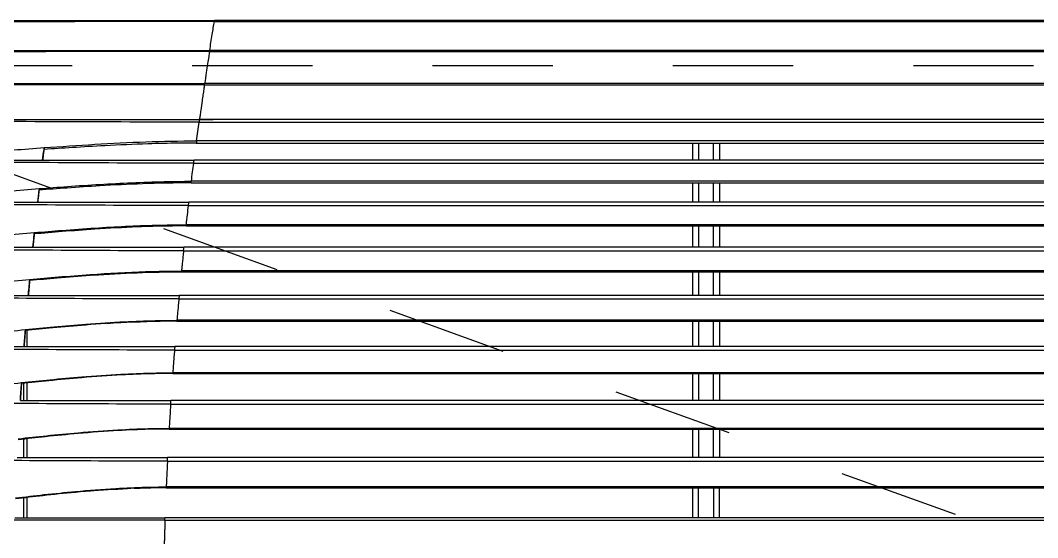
# Model space of a CAD drawing. Header units: millimetres. Extents: x 0 to 400063, y 963 to 238763.
# Drawn here: x 87402.8 to 87741.4, y 112688.1 to 112860.2 of the extents above; entities that cross this region are included whole.
import ezdxf

# ---------------------------------------------------------------- set-up
doc = ezdxf.new("R2010")
doc.units = ezdxf.units.MM
doc.header["$LTSCALE"] = 40
doc.linetypes.add('HIDDEN', pattern=[2, 1, -1])
doc.layers.add('3TI-CE-LIGHT', color=6, linetype='Continuous')

# ---------------------------------------------------------------- blocks, each defined once
blk = doc.blocks.new('*U152')
at = {"color": 1, "linetype": 'HIDDEN'}
blk.add_line((1079.46, 14.99), (39.94, 390.1), dxfattribs=at)
at = {"color": 8}
for p, q in [((928.52, 166.3), (190.88, 166.3)), ((190.88, 165.5), (928.52, 165.5)), ((743.96, 165.5), (743.96, 155.49)), ((745.96, 155.49), (745.96, 165.5)), ((750.96, 165.5), (750.96, 155.49)), ((752.96, 155.49), (752.96, 165.5)), ((974.46, 158.79), (974.46, 165.5)), ((975.46, 165.5), (975.46, 158.91)), ((928.11, 155.49), (191.3, 155.49)), ((191.31, 155.23), (928.1, 155.23)), ((927.7, 146.67), (191.7, 146.67)), ((191.76, 145.5), (927.64, 145.5)), ((743.96, 135.99), (743.96, 145.5)), ((745.96, 145.5), (745.96, 135.99)), ((750.96, 135.99), (750.96, 145.5)), ((752.96, 135.99), (752.96, 145.5)), ((974.46, 139.23), (974.46, 145.5)), ((975.46, 145.5), (975.46, 139.34)), ((927.13, 135.99), (192.27, 135.99)), ((192.28, 135.75), (927.12, 135.75)), ((926.63, 127.69), (192.78, 127.69)), ((192.85, 126.5), (926.55, 126.5)), ((743.96, 117.5), (743.96, 126.5)), ((745.96, 126.5), (745.96, 117.5)), ((750.96, 117.5), (750.96, 126.5)), ((752.96, 117.5), (752.96, 126.5)), ((974.46, 120.69), (974.46, 126.5)), ((975.46, 126.5), (975.46, 120.79)), ((925.94, 117.5), (193.47, 117.5)), ((193.49, 117.26), (925.92, 117.26)), ((925.35, 109.71), (194.05, 109.71)), ((194.15, 108.5), (925.26, 108.5)), ((743.96, 100.06), (743.96, 108.5)), ((745.96, 108.5), (745.96, 100.06)), ((750.96, 100.06), (750.96, 108.5)), ((752.96, 100.06), (752.96, 108.5)), ((974.46, 102.99), (974.46, 108.5)), ((924.56, 100.06), (194.84, 100.06)), ((194.86, 99.81), (924.54, 99.81)), ((923.91, 92.71), (195.5, 92.71)), ((195.61, 91.5), (923.8, 91.5)), ((743.96, 83.65), (743.96, 91.5)), ((745.96, 91.5), (745.96, 83.65)), ((750.96, 83.65), (750.96, 91.5)), ((752.96, 83.65), (752.96, 91.5)), ((923.05, 83.65), (196.36, 83.65)), ((196.38, 83.38), (923.02, 83.38)), ((922.34, 76.7), (197.06, 76.7)), ((197.19, 75.5), (922.22, 75.5)), ((743.96, 68.4), (743.96, 75.5)), ((745.96, 75.5), (745.96, 68.4)), ((750.96, 68.4), (750.96, 75.5)), ((752.96, 68.4), (752.96, 75.5)), ((921.45, 68.4), (197.95, 68.4)), ((198, 67.99), (921.41, 67.99)), ((920.68, 61.62), (198.72, 61.62)), ((198.85, 60.5), (920.55, 60.5)), ((743.96, 54.08), (743.96, 60.5)), ((745.96, 60.5), (745.96, 54.08)), ((750.96, 54.08), (750.96, 60.5)), ((752.96, 54.08), (752.96, 60.5)), ((919.79, 54.08), (199.62, 54.08)), ((199.68, 53.54), (919.72, 53.54)), ((918.97, 47.55), (200.43, 47.55)), ((200.57, 46.5), (918.84, 46.5)), ((743.96, 40.83), (743.96, 46.5)), ((745.96, 46.5), (745.96, 40.83)), ((750.96, 40.83), (750.96, 46.5)), ((752.96, 40.83), (752.96, 46.5)), ((918.1, 40.83), (201.3, 40.83)), ((201.41, 40.04), (918, 40.04)), ((917.16, 33.88), (202.24, 33.88)), ((202.37, 33), (917.04, 33)), ((925.71, 32.95), (912.45, 32.95)), ((926.21, 32.95), (925.71, 32.95)), ((926.62, 32.95), (926.21, 32.95)), ((915.38, 21.42), (204.03, 21.42)), ((204.09, 21), (915.32, 21)), ((913.69, 10.38), (205.71, 10.38)), ((205.77, 10), (913.63, 10)), ((912.09, 0.4), (207.32, 0.4)), ((207.32, 0), (912.09, 0))]:
    blk.add_line(p, q, dxfattribs=at)
at = {"color": 1, "linetype": 'HIDDEN'}
blk.add_lwpolyline([(1079.46, 390.1), (1079.46, 14.99), (39.94, 14.99), (39.94, 390.1)], close=True, dxfattribs=at)
at = {"color": 8}
for points, degree in [([(928.52, 166.3), (928.85, 176), (929.04, 185.7)], 2), ([(928.52, 166.3), (928.52, 165.88), (928.52, 165.5), (928.52, 165.5)], 3), ([(978.52, 165.5), (961.86, 165.5), (945.19, 165.5), (928.52, 165.5)], 3), ([(953.85, 156.59), (949.56, 156.25), (945.26, 155.96), (940.97, 155.77)], 3), ([(928.1, 155.23), (928.1, 155.4), (928.11, 155.49), (928.11, 155.49)], 3), ([(938.82, 155.68), (936.97, 155.61), (935.12, 155.55), (933.27, 155.52)], 3), ([(977.71, 145.5), (961.02, 145.5), (944.33, 145.5), (927.65, 145.5)], 3), ([(927.12, 135.75), (927.13, 135.9), (927.13, 135.99), (927.13, 135.99)], 3), ([(976.65, 126.5), (959.95, 126.5), (943.25, 126.5), (926.55, 126.5)], 3), ([(976.27, 120.54), (976.65, 126.5)], 1), ([(976.65, 126.5), (976.53, 124.54), (976.4, 122.59), (976.27, 120.63)], 3), ([(976.29, 120.86), (976.27, 120.54)], 1), ([(976.29, 120.85), (976.29, 120.87), (976.29, 120.88), (976.29, 120.88)], 3), ([(925.92, 117.26), (925.92, 117.42), (925.93, 117.5), (925.94, 117.5)], 3), ([(975.41, 108.5), (958.69, 108.5), (941.97, 108.5), (925.26, 108.5)], 3), ([(974.97, 102.89), (975.41, 108.5)], 1), ([(975.4, 108.5), (975.26, 106.67), (975.12, 104.84), (974.97, 103)], 3), ([(975.41, 108.5), (975.45, 108.5), (975.49, 108.5), (975.53, 108.5)], 3), ([(993.38, 108.5), (987.43, 108.5), (981.48, 108.5), (975.53, 108.5)], 3), ([(974.99, 103.2), (974.99, 103.13), (974.97, 102.89)], 2), ([(974.99, 103.2), (974.99, 103.22), (974.99, 103.22), (974.99, 103.22)], 3), ([(924.54, 99.81), (924.55, 99.97), (924.55, 100.06), (924.56, 100.06)], 3), ([(947.91, 100.81), (942, 100.45), (936.08, 100.19), (930.16, 100.09)], 3), ([(923.8, 91.53), (923.8, 91.52), (923.8, 91.51), (923.8, 91.5)], 3), ([(974, 91.5), (957.27, 91.5), (940.53, 91.5), (923.8, 91.5)], 3), ([(973.53, 86.24), (974, 91.5)], 1), ([(974, 91.5), (973.85, 89.8), (973.69, 88.11), (973.54, 86.41)], 3), ([(995.51, 91.5), (988.34, 91.5), (981.17, 91.5), (974, 91.5)], 3), ([(952.54, 84.79), (942.72, 84.11), (932.89, 83.65), (923.05, 83.65)], 3), ([(973.56, 86.58), (973.55, 86.51), (973.53, 86.24)], 2), ([(973.56, 86.58), (973.56, 86.59), (973.56, 86.59), (973.56, 86.59)], 3), ([(923.05, 83.65), (922.96, 83.65), (922.87, 83.65), (922.78, 83.65)], 3), ([(923.05, 83.66), (923.04, 83.66), (923.03, 83.56), (923.02, 83.38)], 3), ([(972.48, 75.5), (955.73, 75.5), (938.97, 75.5), (922.22, 75.5)], 3), ([(971.98, 70.63), (972.48, 75.5)], 1), ([(972.48, 75.5), (972.36, 74.31), (972.24, 73.13), (972.11, 71.94)], 3), ([(975.28, 75.5), (974.35, 75.5), (973.42, 75.5), (972.48, 75.5)], 3), ([(921.45, 68.4), (921.44, 68.4), (921.43, 68.24), (921.41, 67.99)], 3), ([(970.88, 60.5), (954.11, 60.5), (937.33, 60.5), (920.55, 60.5)], 3), ([(970.37, 55.99), (970.88, 60.5)], 1), ([(970.88, 60.5), (970.72, 59.13), (970.57, 57.76), (970.41, 56.39)], 3), ([(969.23, 46.5), (952.44, 46.5), (935.64, 46.5), (918.84, 46.5)], 3), ([(968.72, 42.36), (969.23, 46.5)], 1), ([(969.23, 46.5), (969.08, 45.31), (968.93, 44.12), (968.78, 42.93)], 3), ([(973.5, 46.5), (972.08, 46.5), (970.66, 46.5), (969.23, 46.5)], 3), ([(994.85, 46.5), (987.74, 46.5), (980.62, 46.5), (973.5, 46.5)], 3), ([(918, 40.04), (917.73, 38.06), (917.45, 35.98), (917.16, 33.88)], 3), ([(1009.26, 33), (978.54, 33), (947.79, 33), (917.04, 33)], 3), ([(913.69, 10.38), (913.67, 10.15), (913.65, 10), (913.63, 10)], 3), ([(912.09, 0), (912.09, 0), (912.09, 0.15), (912.09, 0.4)], 3)]:
    blk.add_open_spline(points, degree=degree, dxfattribs=at)
for points, knots in [([(928.52, 166.3), (941.98, 166.3), (955.44, 166.3), (982.36, 166.3), (995.81, 166.3), (1009.26, 166.3)], [0, 0, 0, 0, 0.5, 0.5, 1, 1, 1, 1]), ([(928.11, 155.49), (930.34, 155.51), (935.94, 155.55), (946.02, 156.02), (957.49, 156.92), (968.62, 158.08), (975.26, 158.88), (978.3, 159.24)], [0, 0, 0, 0, 0.13271, 0.332981, 0.600797, 0.817687, 1, 1, 1, 1]), ([(978.29, 158.9), (975.12, 158.53), (968.47, 157.75), (957.36, 156.63), (946.04, 155.76), (935.96, 155.31), (930.34, 155.25), (928.1, 155.23)], [0, 0, 0, 0, 0.189956, 0.399239, 0.666018, 0.866282, 1, 1, 1, 1]), ([(927.7, 146.67), (927.74, 147.33), (927.8, 148.65), (927.89, 150.49), (927.97, 152.22), (928.04, 153.82), (928.08, 154.76), (928.1, 155.23)], [0, 0, 0, 0, 0.202006, 0.403007, 0.603004, 0.802001, 1, 1, 1, 1]), ([(927.7, 146.67), (927.7, 146.54), (927.69, 146.27), (927.66, 145.87), (927.65, 145.56), (927.65, 145.52), (927.65, 145.5)], [0, 0, 0, 0, 0.249872, 0.499843, 0.749966, 1, 1, 1, 1]), ([(927.7, 146.67), (941.3, 146.67), (954.89, 146.6), (982.08, 146.47), (995.68, 146.4), (1009.27, 146.36)], [0, 0, 0, 0, 0.5, 0.5, 1, 1, 1, 1]), ([(977.39, 139.22), (974.23, 138.87), (967.57, 138.13), (956.51, 137.08), (945.23, 136.26), (935.14, 135.82), (929.44, 135.77), (927.12, 135.75)], [0, 0, 0, 0, 0.189159, 0.399253, 0.661583, 0.861842, 1, 1, 1, 1]), ([(927.13, 135.99), (929.39, 136.01), (935.02, 136.05), (945.11, 136.5), (956.58, 137.36), (967.71, 138.46), (974.37, 139.21), (977.41, 139.56)], [0, 0, 0, 0, 0.13403, 0.334286, 0.600753, 0.818086, 1, 1, 1, 1]), ([(926.63, 127.69), (926.68, 128.47), (926.78, 130.02), (926.91, 132.14), (927.02, 134.08), (927.09, 135.19), (927.12, 135.75)], [0, 0, 0, 0, 0.254452, 0.505932, 0.754446, 1, 1, 1, 1]), ([(926.63, 127.69), (926.62, 127.56), (926.6, 127.29), (926.58, 126.88), (926.56, 126.56), (926.55, 126.52), (926.55, 126.5)], [0, 0, 0, 0, 0.25027, 0.500033, 0.750107, 1, 1, 1, 1]), ([(926.63, 127.69), (940.4, 127.69), (954.18, 127.62), (981.73, 127.47), (995.5, 127.4), (1009.27, 127.36)], [0, 0, 0, 0, 0.5, 0.5, 1, 1, 1, 1]), ([(1009.26, 124.16), (1005.94, 123.81), (1000.06, 123.2), (992.43, 122.33), (984.76, 121.47), (979.64, 120.91), (976.27, 120.54)], [0, 0, 0, 0, 0.302296, 0.533525, 0.693692, 1, 1, 1, 1]), ([(976.27, 120.54), (973.12, 120.22), (966.44, 119.52), (955.43, 118.53), (944.19, 117.75), (934.08, 117.33), (928.31, 117.28), (925.92, 117.26)], [0, 0, 0, 0, 0.188349, 0.39928, 0.657536, 0.857785, 1, 1, 1, 1]), ([(925.94, 117.5), (928.22, 117.52), (933.87, 117.56), (943.98, 117.98), (955.45, 118.8), (966.58, 119.84), (973.25, 120.55), (976.29, 120.88)], [0, 0, 0, 0, 0.135331, 0.33557, 0.600704, 0.818478, 1, 1, 1, 1]), ([(976.27, 120.63), (976.27, 120.63), (976.27, 120.63), (976.27, 120.61), (976.27, 120.59), (976.27, 120.56), (976.27, 120.55), (976.27, 120.54)], [0, 0, 0, 0, 0.005018, 0.005018, 0.681643, 0.681643, 1, 1, 1, 1]), ([(925.35, 109.71), (925.41, 110.44), (925.52, 111.9), (925.67, 113.88), (925.81, 115.7), (925.88, 116.74), (925.92, 117.26)], [0, 0, 0, 0, 0.255434, 0.50724, 0.755426, 1, 1, 1, 1]), ([(925.26, 108.58), (925.27, 108.63), (925.28, 108.75), (925.3, 109.05), (925.33, 109.4), (925.34, 109.61), (925.35, 109.71)], [0, 0, 0, 0, 0.229284, 0.499865, 0.74993, 1, 1, 1, 1]), ([(925.26, 108.58), (925.26, 108.55), (925.26, 108.51), (925.26, 108.5), (925.26, 108.5)], [0, 0, 0, 0, 0.504346, 1, 1, 1, 1]), ([(925.35, 109.71), (939.34, 109.71), (953.33, 109.64), (981.3, 109.48), (995.29, 109.4), (1009.27, 109.35)], [0, 0, 0, 0, 0.5, 0.5, 1, 1, 1, 1]), ([(1009.26, 106.4), (1005.75, 106.06), (999.55, 105.46), (991.5, 104.61), (983.58, 103.77), (978.34, 103.23), (974.97, 102.89)], [0, 0, 0, 0, 0.306857, 0.541766, 0.704737, 1, 1, 1, 1]), ([(974.97, 102.89), (971.82, 102.58), (965.13, 101.93), (954.12, 101), (942.89, 100.28), (932.77, 99.88), (926.96, 99.83), (924.54, 99.81)], [0, 0, 0, 0, 0.188051, 0.399296, 0.65597, 0.856213, 1, 1, 1, 1]), ([(924.56, 100.06), (926.86, 100.07), (932.54, 100.11), (942.66, 100.51), (954.13, 101.27), (965.26, 102.25), (971.95, 102.92), (974.99, 103.22)], [0, 0, 0, 0, 0.136383, 0.336606, 0.600654, 0.818617, 1, 1, 1, 1]), ([(923.91, 92.71), (923.97, 93.4), (924.1, 94.78), (924.26, 96.64), (924.41, 98.35), (924.5, 99.33), (924.54, 99.81)], [0, 0, 0, 0, 0.256936, 0.509241, 0.756926, 1, 1, 1, 1]), ([(923.8, 91.53), (923.8, 91.57), (923.81, 91.66), (923.84, 91.98), (923.88, 92.37), (923.9, 92.6), (923.91, 92.71)], [0, 0, 0, 0, 0.232687, 0.500098, 0.749869, 1, 1, 1, 1]), ([(923.91, 92.71), (938.14, 92.71), (952.37, 92.63), (980.83, 92.46), (995.05, 92.38), (1009.27, 92.32)], [0, 0, 0, 0, 0.5, 0.5, 1, 1, 1, 1]), ([(1009.26, 89.64), (1005.44, 89.3), (998.77, 88.7), (990.24, 87.85), (982.15, 87.05), (976.91, 86.56), (973.53, 86.24)], [0, 0, 0, 0, 0.3207, 0.559402, 0.716115, 1, 1, 1, 1]), ([(973.53, 86.24), (970.35, 85.95), (963.65, 85.34), (950.81, 84.35), (937.14, 83.55), (927, 83.43), (923.02, 83.38)], [0, 0, 0, 0, 0.188964, 0.399297, 0.764245, 1, 1, 1, 1]), ([(923.05, 83.65), (925.03, 83.66), (930.4, 83.69), (940.54, 84.04), (952.33, 84.76), (963.8, 85.69), (970.5, 86.31), (973.56, 86.59)], [0, 0, 0, 0, 0.1176, 0.317809, 0.600614, 0.818158, 1, 1, 1, 1]), ([(922.34, 76.7), (922.41, 77.35), (922.54, 78.62), (922.72, 80.36), (922.88, 81.97), (922.98, 82.91), (923.02, 83.38)], [0, 0, 0, 0, 0.257522, 0.510022, 0.757511, 1, 1, 1, 1]), ([(922.34, 76.7), (922.34, 76.63), (922.33, 76.54), (922.31, 76.36), (922.3, 76.27), (922.28, 76.09), (922.27, 76), (922.25, 75.84), (922.25, 75.77), (922.23, 75.65), (922.23, 75.6), (922.22, 75.53), (922.22, 75.51), (922.22, 75.5), (922.22, 75.5), (922.22, 75.5)], [0, 0, 0, 0, 0.161779, 0.161779, 0.323539, 0.323539, 0.485543, 0.485543, 0.647325, 0.647325, 0.808403, 0.808403, 0.968605, 0.968605, 1, 1, 1, 1]), ([(922.34, 76.7), (936.84, 76.7), (951.33, 76.61), (980.3, 76.43), (994.79, 76.34), (1009.27, 76.29)], [0, 0, 0, 0, 0.5, 0.5, 1, 1, 1, 1]), ([(1009.26, 75.5), (1008.74, 75.5), (997.42, 75.5), (986.09, 75.5), (975.28, 75.5)], [0, 0, 0, 0, 0.046692, 1, 1, 1, 1]), ([(1009.26, 73.89), (1006.25, 73.64), (1000.22, 73.16), (991.18, 72.35), (981.77, 71.48), (975.37, 70.92), (971.98, 70.63)], [0, 0, 0, 0, 0.242425, 0.484831, 0.727208, 1, 1, 1, 1]), ([(972.11, 71.94), (972.09, 71.69), (972.06, 71.43), (972.03, 71.09), (972.02, 71.01), (972.01, 70.92)], [0, 0, 0, 0, 0.751683, 0.751683, 1, 1, 1, 1]), ([(921.41, 67.99), (921.29, 66.95), (921.06, 64.92), (920.81, 62.67), (920.68, 61.62)], [0, 0, 0, 0, 0.543894, 1, 1, 1, 1]), ([(971.98, 70.63), (968.91, 70.37), (962.2, 69.81), (948.73, 68.85), (934.94, 68.14), (924.79, 68.03), (921.41, 67.99)], [0, 0, 0, 0, 0.182416, 0.399176, 0.799872, 1, 1, 1, 1]), ([(921.45, 68.4), (923.46, 68.41), (928.84, 68.44), (938.98, 68.75), (950.75, 69.4), (962.22, 70.24), (968.93, 70.8), (972.03, 71.06)], [0, 0, 0, 0, 0.118576, 0.318747, 0.600562, 0.816171, 1, 1, 1, 1]), ([(971.98, 70.63), (971.99, 70.7), (972, 70.77), (972.01, 70.89), (972.01, 70.94), (972.02, 71.02), (972.02, 71.04), (972.03, 71.06), (972.03, 71.06), (972.03, 71.06)], [0, 0, 0, 0, 0.292408, 0.292408, 0.584321, 0.584321, 0.875326, 0.875326, 1, 1, 1, 1]), ([(920.68, 61.62), (920.67, 61.49), (920.64, 61.23), (920.6, 60.85), (920.56, 60.56), (920.56, 60.52), (920.55, 60.5)], [0, 0, 0, 0, 0.250041, 0.500223, 0.740572, 1, 1, 1, 1]), ([(920.68, 61.62), (935.45, 61.62), (950.22, 61.53), (979.75, 61.35), (994.51, 61.28), (1009.26, 61.24)], [0, 0, 0, 0, 0.5, 0.5, 1, 1, 1, 1]), ([(1009.26, 59.1), (1006.07, 58.87), (999.68, 58.41), (990.11, 57.62), (980.34, 56.79), (973.76, 56.26), (970.37, 55.99)], [0, 0, 0, 0, 0.246108, 0.492163, 0.738161, 1, 1, 1, 1]), ([(1009.26, 60.5), (1008.21, 60.5), (995.43, 60.5), (982.63, 60.5), (970.88, 60.5)], [0, 0, 0, 0, 0.082118, 1, 1, 1, 1]), ([(970.37, 55.99), (967.25, 55.75), (960.52, 55.23), (946.69, 54.32), (932.92, 53.67), (922.76, 53.57), (919.72, 53.54)], [0, 0, 0, 0, 0.185218, 0.399154, 0.820192, 1, 1, 1, 1]), ([(919.79, 54.08), (921.79, 54.09), (927.18, 54.11), (937.33, 54.39), (949.09, 54.98), (960.57, 55.74), (967.3, 56.25), (970.42, 56.49)], [0, 0, 0, 0, 0.118512, 0.318665, 0.600501, 0.814856, 1, 1, 1, 1]), ([(970.37, 55.99), (970.38, 56.07), (970.38, 56.14), (970.4, 56.27), (970.4, 56.32), (970.41, 56.41), (970.42, 56.45), (970.42, 56.47), (970.42, 56.48), (970.42, 56.48), (970.42, 56.49), (970.42, 56.49)], [0, 0, 0, 0, 0.27156, 0.27156, 0.542657, 0.542657, 0.808337, 0.808337, 0.89096, 0.89096, 1, 1, 1, 1]), ([(919.72, 53.54), (919.6, 52.55), (919.36, 50.6), (919.1, 48.53), (918.97, 47.55)], [0, 0, 0, 0, 0.533649, 1, 1, 1, 1]), ([(919.79, 54.08), (919.78, 54.06), (919.78, 54.01), (919.74, 53.71), (919.72, 53.54)], [0, 0, 0, 0, 0.461975, 1, 1, 1, 1]), ([(918.97, 47.55), (918.96, 47.42), (918.93, 47.17), (918.88, 46.82), (918.84, 46.56), (918.84, 46.52), (918.84, 46.5)], [0, 0, 0, 0, 0.250245, 0.500503, 0.740965, 1, 1, 1, 1]), ([(918.97, 47.55), (934.03, 47.55), (949.08, 47.45), (979.18, 47.28), (994.23, 47.22), (1009.26, 47.19)], [0, 0, 0, 0, 0.5, 0.5, 1, 1, 1, 1]), ([(1009.26, 45.3), (1005.95, 45.09), (999.26, 44.65), (989.14, 43.9), (978.94, 43.12), (972.11, 42.61), (968.72, 42.36)], [0, 0, 0, 0, 0.245079, 0.494613, 0.748597, 1, 1, 1, 1]), ([(968.72, 42.36), (963.09, 41.97), (951.83, 41.19), (934.93, 40.31), (923.64, 40.13), (918, 40.04)], [0, 0, 0, 0, 0.333291, 0.666637, 1, 1, 1, 1]), ([(918, 40.04), (918.02, 40.2), (918.06, 40.5), (918.09, 40.78), (918.1, 40.81), (918.1, 40.83)], [0, 0, 0, 0, 0.365763, 0.698949, 1, 1, 1, 1]), ([(918.1, 40.83), (920.08, 40.84), (925.44, 40.86), (935.6, 41.11), (947.36, 41.62), (958.9, 42.3), (965.64, 42.75), (968.79, 42.96)], [0, 0, 0, 0, 0.116851, 0.316976, 0.600411, 0.813247, 1, 1, 1, 1]), ([(968.79, 42.96), (968.79, 42.96), (968.79, 42.95), (968.78, 42.9), (968.78, 42.86), (968.77, 42.76), (968.76, 42.7), (968.74, 42.57), (968.73, 42.5), (968.72, 42.4), (968.72, 42.38), (968.72, 42.36)], [0, 0, 0, 0, 0.231752, 0.231752, 0.464199, 0.464199, 0.698225, 0.698225, 0.936242, 0.936242, 1, 1, 1, 1]), ([(917.04, 33), (917.04, 33.02), (917.05, 33.05), (917.09, 33.36), (917.14, 33.7), (917.16, 33.88)], [0, 0, 0, 0, 0.261782, 0.59531, 1, 1, 1, 1]), ([(917.16, 33.88), (932.51, 33.88), (947.87, 33.8), (978.57, 33.69), (993.92, 33.65), (1009.26, 33.63)], [0, 0, 0, 0, 0.5, 0.5, 1, 1, 1, 1]), ([(915.38, 21.42), (915.45, 21.93), (915.61, 23.02), (915.88, 24.82), (916.21, 27.12), (916.54, 29.43), (916.83, 31.5), (916.98, 32.55), (917.04, 33)], [0, 0, 0, 0, 0.14309, 0.303741, 0.481951, 0.74031, 0.886713, 1, 1, 1, 1]), ([(913.69, 10.38), (913.78, 10.95), (913.99, 12.25), (914.36, 14.59), (914.8, 17.56), (915.14, 19.79), (915.32, 21)], [0, 0, 0, 0, 0.176314, 0.401773, 0.676347, 1, 1, 1, 1]), ([(915.38, 21.42), (915.36, 21.3), (915.33, 21.07), (915.32, 21.02), (915.32, 21)], [0, 0, 0, 0, 0.500538, 1, 1, 1, 1]), ([(1009.26, 21), (1008.55, 21), (1007.84, 21), (996.73, 21), (986.32, 21), (965.75, 21), (955.57, 21), (935.37, 21), (925.34, 21), (915.32, 21)], [0, 0, 0, 0, 0.022631, 0.022631, 0.354983, 0.354983, 0.679805, 0.679805, 1, 1, 1, 1]), ([(915.38, 21.42), (925.39, 21.42), (935.4, 21.43), (955.58, 21.45), (965.76, 21.47), (986.34, 21.5), (996.75, 21.52), (1007.86, 21.54), (1008.56, 21.54), (1009.26, 21.54)], [0, 0, 0, 0, 0.319811, 0.319811, 0.644923, 0.644923, 0.97758, 0.97758, 1, 1, 1, 1]), ([(913.69, 10.38), (917.41, 10.38), (921.12, 10.38), (941.32, 10.39), (957.82, 10.41), (982.56, 10.45), (990.81, 10.46), (1002.46, 10.48), (1005.86, 10.49), (1009.26, 10.49)], [0, 0, 0, 0, 0.116518, 0.116518, 0.634308, 0.634308, 0.893201, 0.893201, 1, 1, 1, 1]), ([(913.63, 10), (913.35, 8.19), (912.81, 4.8), (912.31, 1.75), (912.09, 0.4)], [0, 0, 0, 0, 0.523797, 1, 1, 1, 1]), ([(1009.26, 10), (1005.85, 10), (1002.45, 10), (990.8, 10), (982.55, 10), (957.81, 10), (941.32, 10), (921.1, 10), (917.37, 10), (913.63, 10)], [0, 0, 0, 0, 0.106844, 0.106844, 0.365542, 0.365542, 0.882945, 0.882945, 1, 1, 1, 1]), ([(912.09, 0.4), (920.56, 0.4), (929.04, 0.41), (953.53, 0.43), (969.54, 0.46), (993.46, 0.5), (1001.36, 0.51), (1009.26, 0.51)], [0, 0, 0, 0, 0.261714, 0.261714, 0.756054, 0.756054, 1, 1, 1, 1]), ([(1009.26, 0), (1001.36, 0), (993.45, 0), (969.54, 0), (953.53, 0), (929.04, 0), (920.56, 0), (912.09, 0)], [0, 0, 0, 0, 0.243953, 0.243953, 0.738293, 0.738293, 1, 1, 1, 1])]:
    blk.add_open_spline(points, degree=3, knots=knots, dxfattribs=at)

msp = doc.modelspace()

# ---------------------------------------------------------------- block references
at = {"layer": '3TI-CE-LIGHT', "rotation": 180}
msp.add_blockref('*U152', (88379.48, 112860.18), dxfattribs=at)

doc.saveas('drawing.dxf')
